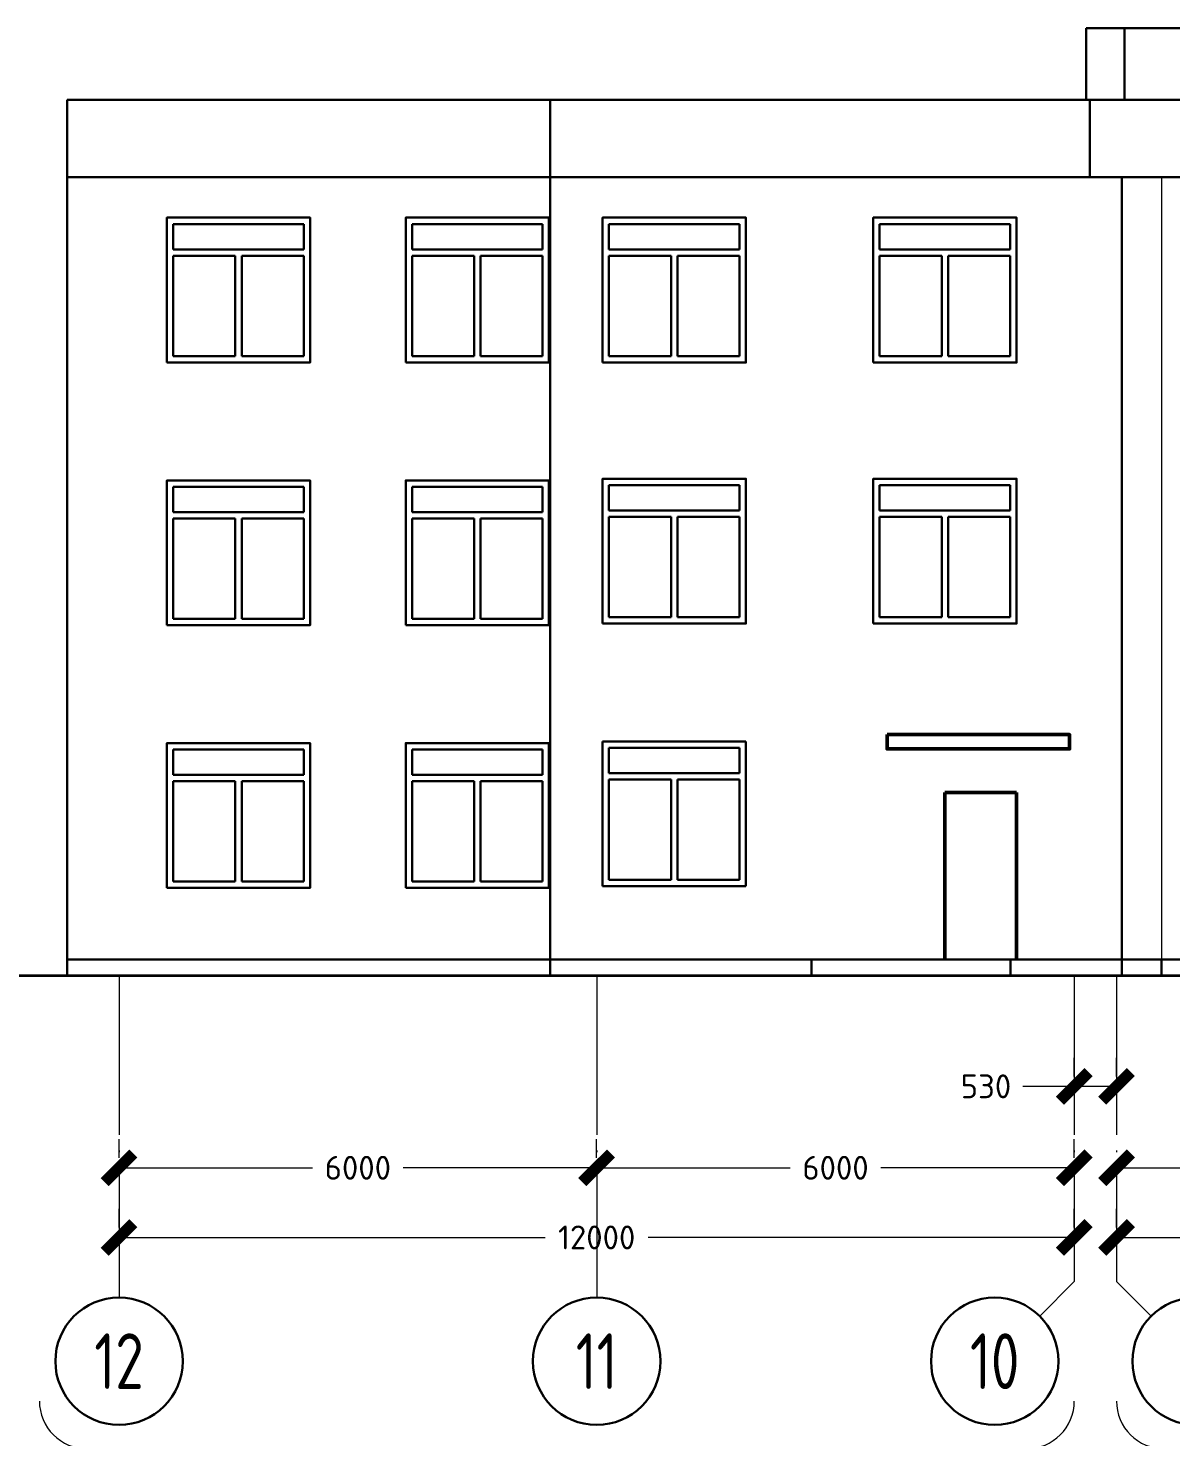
# Model space of a CAD drawing. Extents: x -965262 to 1142518, y -357520 to 71675.
# Drawn here: x -204809 to -197633, y -232790 to -223942 of the extents above; entities that cross this region are included whole.
import ezdxf

# ---------------------------------------------------------------- set-up
doc = ezdxf.new("R2010")
doc.units = 0
doc.header["$LTSCALE"] = 10
doc.linetypes.add('DOTE', pattern=[2.42, 2, -0.2, 0.02, -0.2])
doc.layers.get('0').update_dxf_attribs({"linetype": 'CONTINUOUS', "lineweight": 30})
doc.layers.get('Defpoints').update_dxf_attribs({"linetype": 'CONTINUOUS'})
doc.layers.add('DOTE', color=7, linetype='DOTE', lineweight=9)
doc.styles.add('GOST 2.304', font='isocpeur.ttf', dxfattribs={"width": 0.75, "height": 250})
doc.styles.get("Standard").update_dxf_attribs({"font": 'isocpeur.ttf', "height": 300})
doc.dimstyles.new('Standard_2', dxfattribs={"dimscale": 200, "dimtxt": 600, "dimasz": 1.8, "dimexe": 1.8, "dimexo": 0.625, "dimgap": 0.9, "dimtad": 0, "dimdec": 0, "dimzin": 0, "dimdsep": 46, "dimtxsty": 'Standard', "dimblk": 'ARCHTICK', "dimcen": 0.9, "dimclrd": 256, "dimclre": 256, "dimclrt": 256, "dimadec": 0, "dimazin": 0, "dimtfac": 1, "dimtdec": 0, "dimtofl": 0, "dimtmove": 0, "dimatfit": 3, "dimfxl": 1, "dimtolj": 1, "dimtzin": 0, "dimlwd": 15, "dimlwe": 15, "dimarcsym": 0})

# ---------------------------------------------------------------- blocks, each defined once
blk = doc.blocks.new('_ArchTick')
at = {"color": 0, "linetype": 'ByBlock', "lineweight": 0, "const_width": 0.4}
blk.add_lwpolyline([(-0.5, -0.5), (0.5, 0.5)], dxfattribs=at)
blk = doc.blocks.new('*D2580')
at = {"lineweight": 15, "transparency": 16777216}
for p, q in [((-187196, 69229), (-187196, 69464)), ((-181196, 69229), (-181196, 69464)), ((-187196, 69104), (-184766, 69104)), ((-181196, 69104), (-183626, 69104))]:
    blk.add_line(p, q, dxfattribs=at)
at = {"layer": 'Defpoints', "color": 0, "lineweight": 50, "transparency": 16777216}
for p in [(-187196, 69104), (-181196, 69104), (-181196, 69104)]:
    blk.add_point(p, dxfattribs=at)
at = {"lineweight": 15, "transparency": 16777216, "xscale": 360, "yscale": 360, "zscale": 360, "rotation": 180}
blk.add_blockref('_ArchTick', (-187196, 69104), dxfattribs=at)
at = {"lineweight": 15, "transparency": 16777216, "xscale": 360, "yscale": 360, "zscale": 360}
blk.add_blockref('_ArchTick', (-181196, 69104), dxfattribs=at)
at = {"lineweight": 15, "transparency": 16777216, "insert": (-184196, 69104), "char_height": 300, "attachment_point": 5}
blk.add_mtext('\\A1;6000', dxfattribs=at)
blk = doc.blocks.new('*D2581')
at = {"lineweight": 15, "transparency": 16777216}
for p, q in [((-174666, 69229), (-174666, 69464)), ((-180666, 69104), (-178236, 69104)), ((-174666, 69104), (-177096, 69104)), ((-180666, 68979), (-180666, 68744))]:
    blk.add_line(p, q, dxfattribs=at)
at = {"layer": 'Defpoints', "color": 0, "lineweight": 50, "transparency": 16777216}
for p in [(-180666, 69104), (-174666, 69104), (-174666, 69104)]:
    blk.add_point(p, dxfattribs=at)
at = {"lineweight": 15, "transparency": 16777216, "xscale": 360, "yscale": 360, "zscale": 360, "rotation": 180}
blk.add_blockref('_ArchTick', (-180666, 69104), dxfattribs=at)
at = {"lineweight": 15, "transparency": 16777216, "xscale": 360, "yscale": 360, "zscale": 360}
blk.add_blockref('_ArchTick', (-174666, 69104), dxfattribs=at)
at = {"lineweight": 15, "transparency": 16777216, "insert": (-177666, 69104), "char_height": 300, "attachment_point": 5}
blk.add_mtext('\\A1;6000', dxfattribs=at)
blk = doc.blocks.new('*D2582')
at = {"lineweight": 15, "transparency": 16777216}
for p, q in [((-181196, 70252), (-181196, 70487)), ((-180666, 70252), (-180666, 70487)), ((-181196, 70127), (-181841, 70127)), ((-180666, 70127), (-181196, 70127))]:
    blk.add_line(p, q, dxfattribs=at)
at = {"layer": 'Defpoints', "color": 0, "lineweight": 50, "transparency": 16777216}
for p in [(-181196, 70127), (-180666, 70127), (-180666, 70127)]:
    blk.add_point(p, dxfattribs=at)
at = {"lineweight": 15, "transparency": 16777216, "xscale": 360, "yscale": 360, "zscale": 360, "rotation": 180}
blk.add_blockref('_ArchTick', (-181196, 70127), dxfattribs=at)
at = {"lineweight": 15, "transparency": 16777216, "xscale": 360, "yscale": 360, "zscale": 360}
blk.add_blockref('_ArchTick', (-180666, 70127), dxfattribs=at)
at = {"lineweight": 15, "transparency": 16777216, "insert": (-182306, 70127), "char_height": 300, "attachment_point": 5}
blk.add_mtext('\\A1;530', dxfattribs=at)
blk = doc.blocks.new('*D2592')
at = {"lineweight": 15, "transparency": 16777216}
for p, q in [((-180666, 68354), (-180666, 68589)), ((-144666, 68354), (-144666, 68589)), ((-180666, 68229), (-163341, 68229)), ((-144666, 68229), (-161991, 68229))]:
    blk.add_line(p, q, dxfattribs=at)
at = {"layer": 'Defpoints', "color": 0, "lineweight": 50, "transparency": 16777216}
for p in [(-180666, 68229, -1451), (-180666, 68229), (-144666, 68229)]:
    blk.add_point(p, dxfattribs=at)
at = {"lineweight": 15, "transparency": 16777216, "xscale": 360, "yscale": 360, "zscale": 360, "rotation": 180}
blk.add_blockref('_ArchTick', (-180666, 68229), dxfattribs=at)
at = {"lineweight": 15, "transparency": 16777216, "xscale": 360, "yscale": 360, "zscale": 360}
blk.add_blockref('_ArchTick', (-144666, 68229), dxfattribs=at)
at = {"lineweight": 15, "transparency": 16777216, "insert": (-162666, 68229), "char_height": 300, "attachment_point": 5}
blk.add_mtext('\\A1;36000', dxfattribs=at)
blk = doc.blocks.new('*D2593')
at = {"lineweight": 15, "transparency": 16777216}
for p, q in [((-193196, 69229), (-193196, 69464)), ((-187196, 69229), (-187196, 69464)), ((-193196, 69104), (-190766, 69104)), ((-187196, 69104), (-189626, 69104))]:
    blk.add_line(p, q, dxfattribs=at)
at = {"layer": 'Defpoints', "color": 0, "lineweight": 50, "transparency": 16777216}
for p in [(-193196, 69104), (-187196, 69104), (-187196, 69104)]:
    blk.add_point(p, dxfattribs=at)
at = {"lineweight": 15, "transparency": 16777216, "xscale": 360, "yscale": 360, "zscale": 360, "rotation": 180}
blk.add_blockref('_ArchTick', (-193196, 69104), dxfattribs=at)
at = {"lineweight": 15, "transparency": 16777216, "xscale": 360, "yscale": 360, "zscale": 360}
blk.add_blockref('_ArchTick', (-187196, 69104), dxfattribs=at)
at = {"lineweight": 15, "transparency": 16777216, "insert": (-190196, 69104), "char_height": 300, "attachment_point": 5}
blk.add_mtext('\\A1;6000', dxfattribs=at)
blk = doc.blocks.new('*D2594')
at = {"lineweight": 15, "transparency": 16777216}
for p, q in [((-193196, 68354), (-193196, 68589)), ((-181196, 68354), (-181196, 68589)), ((-193196, 68229), (-187841, 68229)), ((-181196, 68229), (-186551, 68229))]:
    blk.add_line(p, q, dxfattribs=at)
at = {"layer": 'Defpoints', "color": 0, "lineweight": 50, "transparency": 16777216}
for p in [(-193196, 68229), (-193196, 68229), (-181196, 68229)]:
    blk.add_point(p, dxfattribs=at)
at = {"lineweight": 15, "transparency": 16777216, "xscale": 360, "yscale": 360, "zscale": 360, "rotation": 180}
blk.add_blockref('_ArchTick', (-193196, 68229), dxfattribs=at)
at = {"lineweight": 15, "transparency": 16777216, "xscale": 360, "yscale": 360, "zscale": 360}
blk.add_blockref('_ArchTick', (-181196, 68229), dxfattribs=at)
at = {"lineweight": 15, "transparency": 16777216, "insert": (-187196, 68229), "char_height": 300, "attachment_point": 5}
blk.add_mtext('\\A1;12000', dxfattribs=at)
blk = doc.blocks.new('Фасад 12-1')
for p, q in [((-181045.9, 83419.6, -3250.5), (-144465.9, 83419.6, -3250.5)), ((-181045.9, 83419.6, -3250.5), (-181045.9, 82519.6, -3250.5)), ((-193845.9, 82519.6, -3250.5), (-181665.1, 82519.6, -3250.5)), ((-193845.9, 71519.6, -3250.5), (-193845.9, 82519.6, -3250.5)), ((-187781.1, 82519.6, -3250.5), (-187781.1, 71519.6, -3250.5)), ((-181665.1, 82519.6, -3250.5), (-173830.9, 82519.6, -3250.5)), ((-181000.9, 82519.6, -3250.5), (-181000.9, 81549.6, -3250.5)), ((-193845.9, 81549.6, -3250.5), (-175100.9, 81549.6, -3250.5)), ((-180600.9, 81549.6, -3250.5), (-180600.9, 71519.6, -3250.5)), ((-190875.1, 80959.6, -3250.5), (-192515.1, 80959.6, -3250.5)), ((-192515.1, 80959.6, -3250.5), (-192515.1, 80639.6, -3250.5)), ((-190875.1, 80639.6, -3250.5), (-190875.1, 80959.6, -3250.5)), ((-187875.1, 80959.6, -3250.5), (-189515.1, 80959.6, -3250.5)), ((-189515.1, 80959.6, -3250.5), (-189515.1, 80639.6, -3250.5)), ((-187875.1, 80639.6, -3250.5), (-187875.1, 80959.6, -3250.5)), ((-187041.1, 80959.6, -3250.5), (-187041.1, 80639.6, -3250.5)), ((-185401.1, 80959.6, -3250.5), (-187041.1, 80959.6, -3250.5)), ((-185401.1, 80639.6, -3250.5), (-185401.1, 80959.6, -3250.5)), ((-182001.1, 80959.6, -3250.5), (-183641.1, 80959.6, -3250.5)), ((-183641.1, 80959.6, -3250.5), (-183641.1, 80639.6, -3250.5)), ((-182001.1, 80639.6, -3250.5), (-182001.1, 80959.6, -3250.5)), ((-190875.1, 80639.6, -3250.5), (-192515.1, 80639.6, -3250.5)), ((-191735.1, 80559.6, -3250.5), (-192515.1, 80559.6, -3250.5)), ((-192515.1, 80559.6, -3250.5), (-192515.1, 79299.6, -3250.5)), ((-191735.1, 79299.6, -3250.5), (-191735.1, 80559.6, -3250.5)), ((-191655.1, 79299.6, -3250.5), (-191655.1, 80559.6, -3250.5)), ((-190875.1, 80559.6, -3250.5), (-191655.1, 80559.6, -3250.5)), ((-190875.1, 79299.6, -3250.5), (-190875.1, 80559.6, -3250.5)), ((-187875.1, 80639.6, -3250.5), (-189515.1, 80639.6, -3250.5)), ((-188735.1, 80559.6, -3250.5), (-189515.1, 80559.6, -3250.5)), ((-189515.1, 80559.6, -3250.5), (-189515.1, 79299.6, -3250.5)), ((-188735.1, 79299.6, -3250.5), (-188735.1, 80559.6, -3250.5)), ((-188655.1, 79299.6, -3250.5), (-188655.1, 80559.6, -3250.5)), ((-187875.1, 80559.6, -3250.5), (-188655.1, 80559.6, -3250.5)), ((-187875.1, 79299.6, -3250.5), (-187875.1, 80559.6, -3250.5)), ((-185401.1, 80639.6, -3250.5), (-187041.1, 80639.6, -3250.5)), ((-187041.1, 80559.6, -3250.5), (-187041.1, 79299.6, -3250.5)), ((-186261.1, 80559.6, -3250.5), (-187041.1, 80559.6, -3250.5)), ((-186261.1, 79299.6, -3250.5), (-186261.1, 80559.6, -3250.5)), ((-185401.1, 80559.6, -3250.5), (-186181.1, 80559.6, -3250.5)), ((-186181.1, 79299.6, -3250.5), (-186181.1, 80559.6, -3250.5)), ((-185401.1, 79299.6, -3250.5), (-185401.1, 80559.6, -3250.5)), ((-182001.1, 80639.6, -3250.5), (-183641.1, 80639.6, -3250.5)), ((-182861.1, 80559.6, -3250.5), (-183641.1, 80559.6, -3250.5)), ((-183641.1, 80559.6, -3250.5), (-183641.1, 79299.6, -3250.5)), ((-182861.1, 79299.6, -3250.5), (-182861.1, 80559.6, -3250.5)), ((-182781.1, 79299.6, -3250.5), (-182781.1, 80559.6, -3250.5)), ((-182001.1, 80559.6, -3250.5), (-182781.1, 80559.6, -3250.5)), ((-182001.1, 79299.6, -3250.5), (-182001.1, 80559.6, -3250.5)), ((-192515.1, 79299.6, -3250.5), (-191735.1, 79299.6, -3250.5)), ((-191655.1, 79299.6, -3250.5), (-190875.1, 79299.6, -3250.5)), ((-189515.1, 79299.6, -3250.5), (-188735.1, 79299.6, -3250.5)), ((-188655.1, 79299.6, -3250.5), (-187875.1, 79299.6, -3250.5)), ((-187041.1, 79299.6, -3250.5), (-186261.1, 79299.6, -3250.5)), ((-186181.1, 79299.6, -3250.5), (-185401.1, 79299.6, -3250.5)), ((-183641.1, 79299.6, -3250.5), (-182861.1, 79299.6, -3250.5)), ((-182781.1, 79299.6, -3250.5), (-182001.1, 79299.6, -3250.5)), ((-190875.1, 77659.6, -3250.5), (-192515.1, 77659.6, -3250.5)), ((-192515.1, 77659.6, -3250.5), (-192515.1, 77339.6, -3250.5)), ((-190875.1, 77339.6, -3250.5), (-190875.1, 77659.6, -3250.5)), ((-187875.1, 77659.6, -3250.5), (-189515.1, 77659.6, -3250.5)), ((-189515.1, 77659.6, -3250.5), (-189515.1, 77339.6, -3250.5)), ((-187875.1, 77339.6, -3250.5), (-187875.1, 77659.6, -3250.5)), ((-187041.1, 77679.6, -3250.5), (-187041.1, 77359.6, -3250.5)), ((-185401.1, 77679.6, -3250.5), (-187041.1, 77679.6, -3250.5)), ((-185401.1, 77359.6, -3250.5), (-185401.1, 77679.6, -3250.5)), ((-182001.1, 77679.6, -3250.5), (-183641.1, 77679.6, -3250.5)), ((-183641.1, 77679.6, -3250.5), (-183641.1, 77359.6, -3250.5)), ((-182001.1, 77359.6, -3250.5), (-182001.1, 77679.6, -3250.5)), ((-190875.1, 77339.6, -3250.5), (-192515.1, 77339.6, -3250.5)), ((-187875.1, 77339.6, -3250.5), (-189515.1, 77339.6, -3250.5)), ((-185401.1, 77359.6, -3250.5), (-187041.1, 77359.6, -3250.5)), ((-182001.1, 77359.6, -3250.5), (-183641.1, 77359.6, -3250.5)), ((-191735.1, 77259.6, -3250.5), (-192515.1, 77259.6, -3250.5)), ((-192515.1, 77259.6, -3250.5), (-192515.1, 75999.6, -3250.5)), ((-191735.1, 75999.6, -3250.5), (-191735.1, 77259.6, -3250.5)), ((-191655.1, 75999.6, -3250.5), (-191655.1, 77259.6, -3250.5)), ((-190875.1, 77259.6, -3250.5), (-191655.1, 77259.6, -3250.5)), ((-190875.1, 75999.6, -3250.5), (-190875.1, 77259.6, -3250.5)), ((-188735.1, 77259.6, -3250.5), (-189515.1, 77259.6, -3250.5)), ((-189515.1, 77259.6, -3250.5), (-189515.1, 75999.6, -3250.5)), ((-188735.1, 75999.6, -3250.5), (-188735.1, 77259.6, -3250.5)), ((-188655.1, 75999.6, -3250.5), (-188655.1, 77259.6, -3250.5)), ((-187875.1, 77259.6, -3250.5), (-188655.1, 77259.6, -3250.5)), ((-187875.1, 75999.6, -3250.5), (-187875.1, 77259.6, -3250.5)), ((-187041.1, 77279.6, -3250.5), (-187041.1, 76019.6, -3250.5)), ((-186261.1, 77279.6, -3250.5), (-187041.1, 77279.6, -3250.5)), ((-186261.1, 76019.6, -3250.5), (-186261.1, 77279.6, -3250.5)), ((-185401.1, 77279.6, -3250.5), (-186181.1, 77279.6, -3250.5)), ((-186181.1, 76019.6, -3250.5), (-186181.1, 77279.6, -3250.5)), ((-185401.1, 76019.6, -3250.5), (-185401.1, 77279.6, -3250.5)), ((-182861.1, 77279.6, -3250.5), (-183641.1, 77279.6, -3250.5)), ((-183641.1, 77279.6, -3250.5), (-183641.1, 76019.6, -3250.5)), ((-182861.1, 76019.6, -3250.5), (-182861.1, 77279.6, -3250.5)), ((-182781.1, 76019.6, -3250.5), (-182781.1, 77279.6, -3250.5)), ((-182001.1, 77279.6, -3250.5), (-182781.1, 77279.6, -3250.5)), ((-182001.1, 76019.6, -3250.5), (-182001.1, 77279.6, -3250.5)), ((-192515.1, 75999.6, -3250.5), (-191735.1, 75999.6, -3250.5)), ((-191655.1, 75999.6, -3250.5), (-190875.1, 75999.6, -3250.5)), ((-189515.1, 75999.6, -3250.5), (-188735.1, 75999.6, -3250.5)), ((-188655.1, 75999.6, -3250.5), (-187875.1, 75999.6, -3250.5)), ((-187041.1, 76019.6, -3250.5), (-186261.1, 76019.6, -3250.5)), ((-186181.1, 76019.6, -3250.5), (-185401.1, 76019.6, -3250.5)), ((-183641.1, 76019.6, -3250.5), (-182861.1, 76019.6, -3250.5)), ((-182781.1, 76019.6, -3250.5), (-182001.1, 76019.6, -3250.5)), ((-190875.1, 74359.6, -3250.5), (-192515.1, 74359.6, -3250.5)), ((-192515.1, 74359.6, -3250.5), (-192515.1, 74039.6, -3250.5)), ((-190875.1, 74039.6, -3250.5), (-190875.1, 74359.6, -3250.5)), ((-187875.1, 74359.6, -3250.5), (-189515.1, 74359.6, -3250.5)), ((-189515.1, 74359.6, -3250.5), (-189515.1, 74039.6, -3250.5)), ((-187875.1, 74039.6, -3250.5), (-187875.1, 74359.6, -3250.5)), ((-185321.1, 74459.6, -3250.5), (-187121.1, 74459.6, -3250.5)), ((-187121.1, 74459.6, -3250.5), (-187121.1, 72639.6, -3250.5)), ((-187041.1, 74379.6, -3250.5), (-187041.1, 74059.6, -3250.5)), ((-185401.1, 74379.6, -3250.5), (-187041.1, 74379.6, -3250.5)), ((-185401.1, 74059.6, -3250.5), (-185401.1, 74379.6, -3250.5)), ((-185321.1, 72639.6, -3250.5), (-185321.1, 74459.6, -3250.5)), ((-190875.1, 74039.6, -3250.5), (-192515.1, 74039.6, -3250.5)), ((-187875.1, 74039.6, -3250.5), (-189515.1, 74039.6, -3250.5)), ((-185401.1, 74059.6, -3250.5), (-187041.1, 74059.6, -3250.5)), ((-187041.1, 73979.6, -3250.5), (-187041.1, 72719.6, -3250.5)), ((-186261.1, 73979.6, -3250.5), (-187041.1, 73979.6, -3250.5)), ((-186261.1, 72719.6, -3250.5), (-186261.1, 73979.6, -3250.5)), ((-185401.1, 73979.6, -3250.5), (-186181.1, 73979.6, -3250.5)), ((-186181.1, 72719.6, -3250.5), (-186181.1, 73979.6, -3250.5)), ((-185401.1, 72719.6, -3250.5), (-185401.1, 73979.6, -3250.5)), ((-191735.1, 73959.6, -3250.5), (-192515.1, 73959.6, -3250.5)), ((-192515.1, 73959.6, -3250.5), (-192515.1, 72699.6, -3250.5)), ((-191735.1, 72699.6, -3250.5), (-191735.1, 73959.6, -3250.5)), ((-191655.1, 72699.6, -3250.5), (-191655.1, 73959.6, -3250.5)), ((-190875.1, 73959.6, -3250.5), (-191655.1, 73959.6, -3250.5)), ((-190875.1, 72699.6, -3250.5), (-190875.1, 73959.6, -3250.5)), ((-188735.1, 73959.6, -3250.5), (-189515.1, 73959.6, -3250.5)), ((-189515.1, 73959.6, -3250.5), (-189515.1, 72699.6, -3250.5)), ((-188735.1, 72699.6, -3250.5), (-188735.1, 73959.6, -3250.5)), ((-188655.1, 72699.6, -3250.5), (-188655.1, 73959.6, -3250.5)), ((-187875.1, 73959.6, -3250.5), (-188655.1, 73959.6, -3250.5)), ((-187875.1, 72699.6, -3250.5), (-187875.1, 73959.6, -3250.5)), ((-192515.1, 72699.6, -3250.5), (-191735.1, 72699.6, -3250.5)), ((-191655.1, 72699.6, -3250.5), (-190875.1, 72699.6, -3250.5)), ((-189515.1, 72699.6, -3250.5), (-188735.1, 72699.6, -3250.5)), ((-188655.1, 72699.6, -3250.5), (-187875.1, 72699.6, -3250.5)), ((-187121.1, 72639.6, -3250.5), (-185321.1, 72639.6, -3250.5)), ((-187041.1, 72719.6, -3250.5), (-186261.1, 72719.6, -3250.5)), ((-186181.1, 72719.6, -3250.5), (-185401.1, 72719.6, -3250.5)), ((-193845.9, 71719.6, -3250.5), (-141564.3, 71719.6, -3250.5)), ((-181165.6, 71719.6, -3250.5), (-183770.6, 71719.6, -3250.5)), ((-181996.4, 71719.6, -3250.5), (-181996.4, 71519.6, -3250.5))]:
    blk.add_line(p, q)
at = {"ltscale": 100}
for p, q in [((-180565.9, 83419.6, -3250.5), (-180565.9, 82519.6, -3250.5)), ((-180600.9, 71719.6, -3250.5), (-180600.9, 75004.6, -3250.5)), ((-184496.4, 71719.6, -3250.5), (-184496.4, 71519.6, -3250.5)), ((-183496.4, 71719.6, -3250.5), (-180600.9, 71719.6, -3250.5)), ((-183631.9, 71519.6, -3250.5), (-181131.9, 71519.6, -3250.5))]:
    blk.add_line(p, q, dxfattribs=at)
at = {"lineweight": 15}
blk.add_line((-180101.1, 81549.6, -3250.5), (-180101.1, 71719.6, -3250.5), dxfattribs=at)
at = {"lineweight": 50}
for p, q in [((-181921.1, 75939.6, -3250.5), (-181921.1, 75939.6, -3250.5)), ((-181921.1, 75939.6, -3250.5), (-181921.1, 75939.6, -3250.5)), ((-181921.1, 73819.6, -3250.5), (-182821.1, 73819.6, -3250.5)), ((-182821.1, 73819.6, -3250.5), (-182821.1, 71719.6, -3250.5)), ((-181921.1, 71719.6, -3250.5), (-181921.1, 73819.6, -3250.5))]:
    blk.add_line(p, q, dxfattribs=at)
at = {"ltscale": 15}
blk.add_line((-180101.4, 71719.6, -3250.5), (-180101.4, 71519.6, -3250.5), dxfattribs=at)
at = {"lineweight": 35, "ltscale": 15}
blk.add_line((-205390.1, 71519.6, -3250.5), (-138766.4, 71519.6, -3250.5), dxfattribs=at)
at = {"elevation": -3250.5}
for points in [[(-192595.1, 79219.6), (-190795.1, 79219.6), (-190795.1, 81039.6), (-192595.1, 81039.6)], [(-189595.1, 79219.6), (-187795.1, 79219.6), (-187795.1, 81039.6), (-189595.1, 81039.6)], [(-187121.1, 79219.6), (-185321.1, 79219.6), (-185321.1, 81039.6), (-187121.1, 81039.6)], [(-183721.1, 79219.6), (-181921.1, 79219.6), (-181921.1, 81039.6), (-183721.1, 81039.6)], [(-192595.1, 75919.6), (-190795.1, 75919.6), (-190795.1, 77739.6), (-192595.1, 77739.6)], [(-189595.1, 75919.6), (-187795.1, 75919.6), (-187795.1, 77739.6), (-189595.1, 77739.6)], [(-187121.1, 75939.6), (-185321.1, 75939.6), (-185321.1, 77759.6), (-187121.1, 77759.6)], [(-183721.1, 75939.6), (-181921.1, 75939.6), (-181921.1, 77759.6), (-183721.1, 77759.6)], [(-192595.1, 72619.6), (-190795.1, 72619.6), (-190795.1, 74439.6), (-192595.1, 74439.6)], [(-189595.1, 72619.6), (-187795.1, 72619.6), (-187795.1, 74439.6), (-189595.1, 74439.6)]]:
    blk.add_lwpolyline(points, close=True, dxfattribs=at)
at = {"lineweight": 50}
blk.add_lwpolyline([(-183546.9, 74545.8), (-181254.8, 74545.8), (-181254.8, 74366.2), (-183546.9, 74366.2)], close=True, dxfattribs=at)
at = {"lineweight": 15}
for centre, start, end in [((-193595.9, 66174.2, -3250.5), 180, 270), ((-181795.9, 66174.2, -3250.5), 270, 0), ((-180065.9, 66174.2, -3250.5), 180, 270)]:
    blk.add_arc(centre, 600, start, end, dxfattribs=at)
at = {"layer": 'DOTE', "ltscale": 100, "extrusion": (0, -1, 0)}
for p, q in [((-193195.9, 71519.6, -3250.5), (-193195.9, 67474.2, -3250.5)), ((-187195.9, 71519.6, -3250.5), (-187195.9, 67474.2, -3250.5)), ((-181195.9, 71519.6, -3250.5), (-181195.9, 67674.2, -3250.5)), ((-180665.9, 71519.6, -3250.5), (-180665.9, 67674.2, -3250.5))]:
    blk.add_line(p, q, dxfattribs=at)
at = {"layer": 'DOTE', "linetype": 'Continuous'}
for p, q in [((-181195.9, 67674.2, -3250.5), (-181630.3, 67239.9, -3250.5)), ((-180665.9, 67674.2, -3250.5), (-180231.6, 67239.9, -3250.5))]:
    blk.add_line(p, q, dxfattribs=at)
at = {"layer": 'DOTE', "linetype": 'Continuous', "lineweight": 30}
for centre in [(-193195.9, 66674.2, -3250.5), (-187195.9, 66674.2, -3250.5), (-182195.9, 66674.2, -3250.5), (-179665.9, 66674.2, -3250.5)]:
    blk.add_circle(centre, 800, dxfattribs=at)
at = {"layer": 'DOTE', "linetype": 'Continuous', "lineweight": 30, "ltscale": 100, "char_height": 700, "width": 1600, "attachment_point": 5, "style": 'GOST 2.304'}
for s, insert in [('12', (-193195.9, 66674.2, -3250.5)), ('11', (-187195.9, 66674.2, -3250.5)), ('10', (-182195.9, 66674.2, -3250.5))]:
    blk.add_mtext(s, dxfattribs=dict(at, insert=insert))
at = {"lineweight": 15}
dim = blk.add_linear_dim(base=(-180665.9, 70126.6, -1799.3), p1=(-181195.9, 70126.6, -1799.3), p2=(-180665.9, 70126.6, -1799.3), angle=180, dimstyle='Standard_2', dxfattribs=at)
dim.commit()
dim.dimension.update_dxf_attribs({"geometry": '*D2582', "text_midpoint": (-182305.9, 70126.6, -1799.3), "dimtype": 160})
for base, p1, p2, picture, middle in [((-187195.9, 69103.9, -1799.3), (-193195.9, 69103.9, -1799.3), (-187195.9, 69103.9, -1799.3), '*D2593', (-190195.9, 69103.9, -1799.3)), ((-181195.9, 69103.9, -1799.3), (-187195.9, 69103.9, -1799.3), (-181195.9, 69103.9, -1799.3), '*D2580', (-184195.9, 69103.9, -1799.3)), ((-174665.9, 69103.9, -1799.3), (-180665.9, 69103.9, -1799.3), (-174665.9, 69103.9, -1799.3), '*D2581', (-177665.9, 69103.9, -1799.3)), ((-193195.9, 68228.7, -1799.3), (-181195.9, 68228.7, -1799.3), (-193195.9, 68228.7, -1799.3), '*D2594', (-187195.9, 68228.7, -1799.3)), ((-180665.9, 68228.7, -1799.3), (-144665.9, 68228.7, -1799.3), (-180665.9, 68228.7, -3250.5), '*D2592', (-162665.9, 68228.7, -1799.3))]:
    dim = blk.add_linear_dim(base=base, p1=p1, p2=p2, angle=180, dimstyle='Standard_2', dxfattribs=at)
    dim.commit()
    dim.dimension.update_dxf_attribs({"geometry": picture, "text_midpoint": middle})

msp = doc.modelspace()

# ---------------------------------------------------------------- block references
at = {"lineweight": 15, "xscale": 0.5, "yscale": 0.5, "zscale": 0.5}
msp.add_blockref('Фасад 12-1', (-107640.8, -265652.3, -1634.5), dxfattribs=at)

doc.saveas('drawing.dxf')
